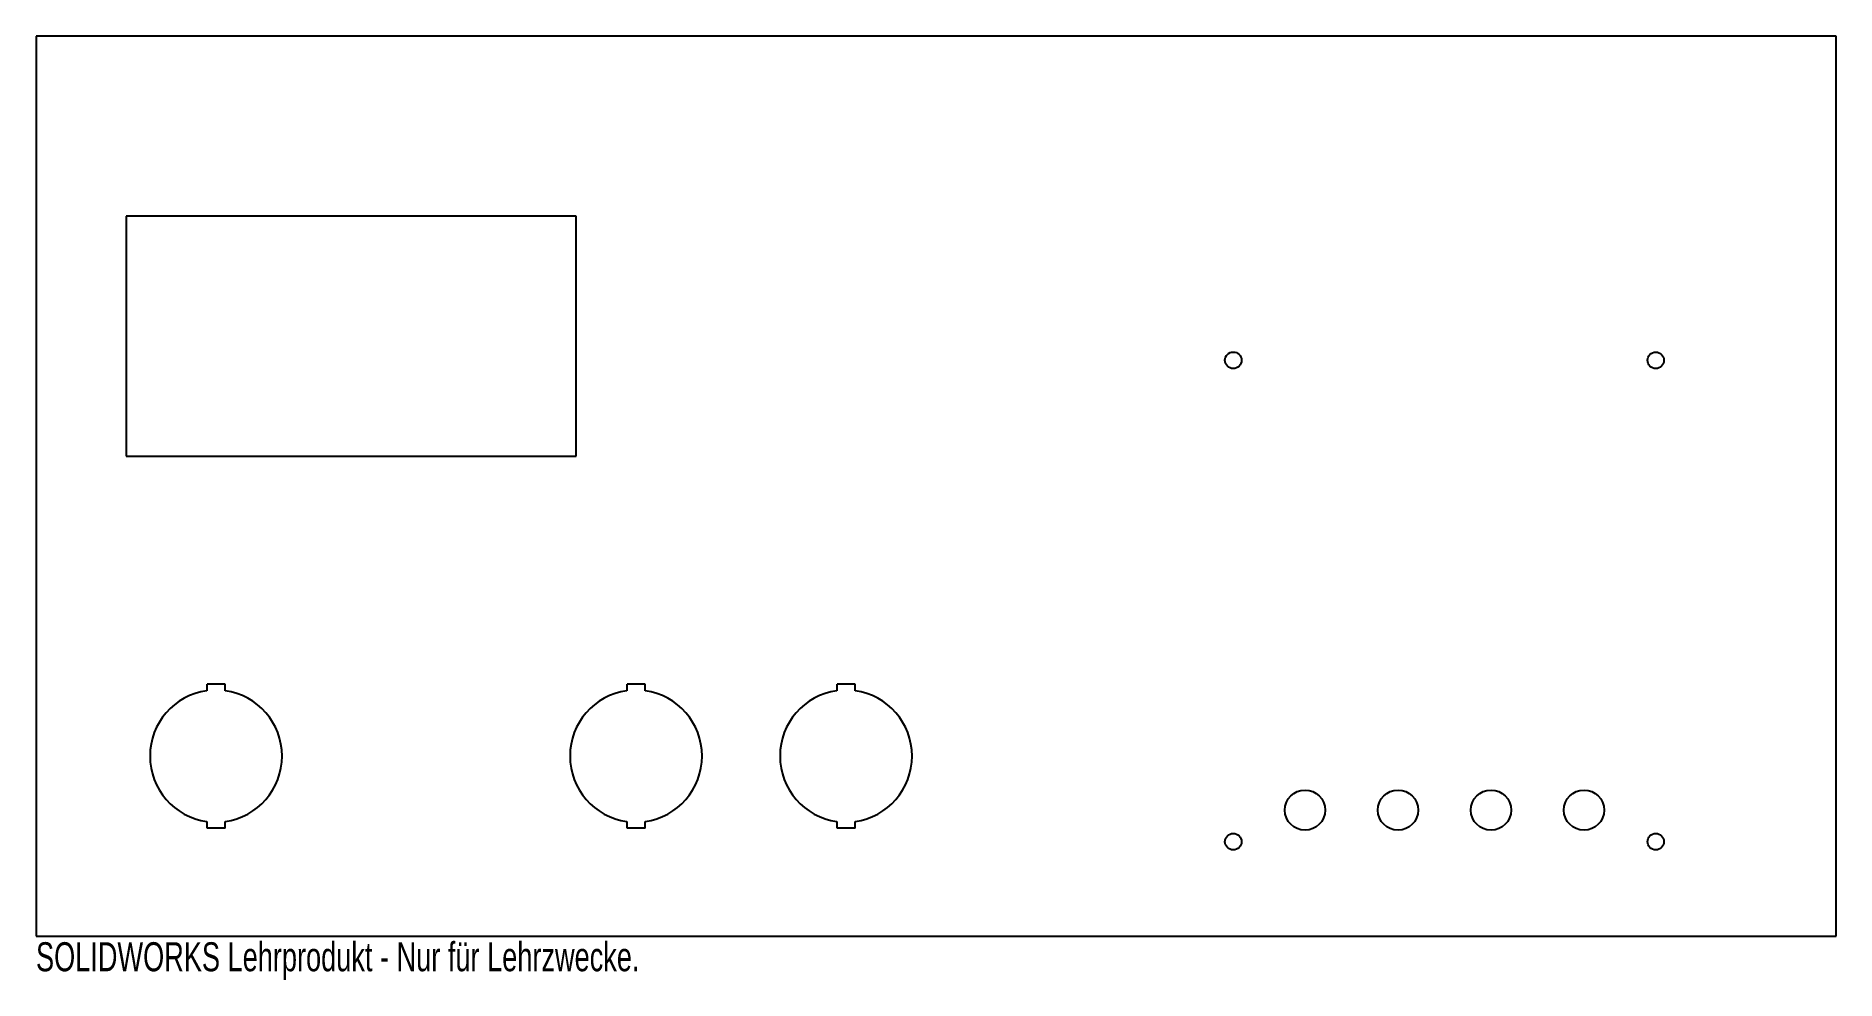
# Paper-space layout '_Vorderseite' of a CAD drawing. Header units: millimetres. Extents: x -150 to 150, y -82 to 75.
import ezdxf

# ---------------------------------------------------------------- set-up
doc = ezdxf.new("R2010")
doc.units = ezdxf.units.MM
doc.styles.add('SLDTEXTSTYLE0', font='TXT', dxfattribs={"width": 0.7})

psp = doc.layouts.new('_Vorderseite')

# ---------------------------------------------------------------- linework, layer by layer
at = {"color": 7, "linetype": 'Continuous', "lineweight": 25}
for p, q in [((-150, 75), (-150, -75)), ((150, 75), (-150, 75)), ((150, -75), (150, 75)), ((-60, 45), (-135, 45)), ((-135, 45), (-135, 5)), ((-60, 5), (-60, 45)), ((-135, 5), (-60, 5)), ((-118.5, -33), (-121.5, -33)), ((-121.5, -34.1), (-121.5, -33)), ((-118.5, -34.1), (-118.5, -33)), ((-48.5, -33), (-51.5, -33)), ((-51.5, -34.1), (-51.5, -33)), ((-48.5, -34.1), (-48.5, -33)), ((-13.5, -33), (-16.5, -33)), ((-16.5, -34.1), (-16.5, -33)), ((-13.5, -34.1), (-13.5, -33)), ((-121.5, -57), (-121.5, -55.9)), ((-118.5, -57), (-121.5, -57)), ((-118.5, -57), (-118.5, -55.9)), ((-51.5, -57), (-51.5, -55.9)), ((-48.5, -57), (-51.5, -57)), ((-48.5, -57), (-48.5, -55.9)), ((-16.5, -57), (-16.5, -55.9)), ((-13.5, -57), (-16.5, -57)), ((-13.5, -57), (-13.5, -55.9)), ((-150, -75), (150, -75))]:
    psp.add_line(p, q, dxfattribs=at)
for centre, radius in [((49.54, 20.96), 1.38), ((119.96, 20.96), 1.37), ((61.5, -54), 3.35), ((77, -54), 3.35), ((92.5, -54), 3.35), ((108, -54), 3.35), ((49.54, -59.26), 1.38), ((119.96, -59.26), 1.37)]:
    psp.add_circle(centre, radius, dxfattribs=at)
for centre, start, end in [((-120, -45), 97.8375, 262.1625), ((-120, -45), 277.8375, 82.1625), ((-50, -45), 97.8375, 262.1625), ((-50, -45), 277.8375, 82.1625), ((-15, -45), 97.8375, 262.1625), ((-15, -45), 277.8375, 82.1625)]:
    psp.add_arc(centre, 11, start, end, dxfattribs=at)

# ---------------------------------------------------------------- texts
at = {"color": 7, "linetype": 'Continuous', "insert": (-150, -76.02), "char_height": 4.8336, "attachment_point": 1, "style": 'SLDTEXTSTYLE0'}
psp.add_mtext('SOLIDWORKS Lehrprodukt - Nur für Lehrzwecke.', dxfattribs=at)

doc.saveas('drawing.dxf')
